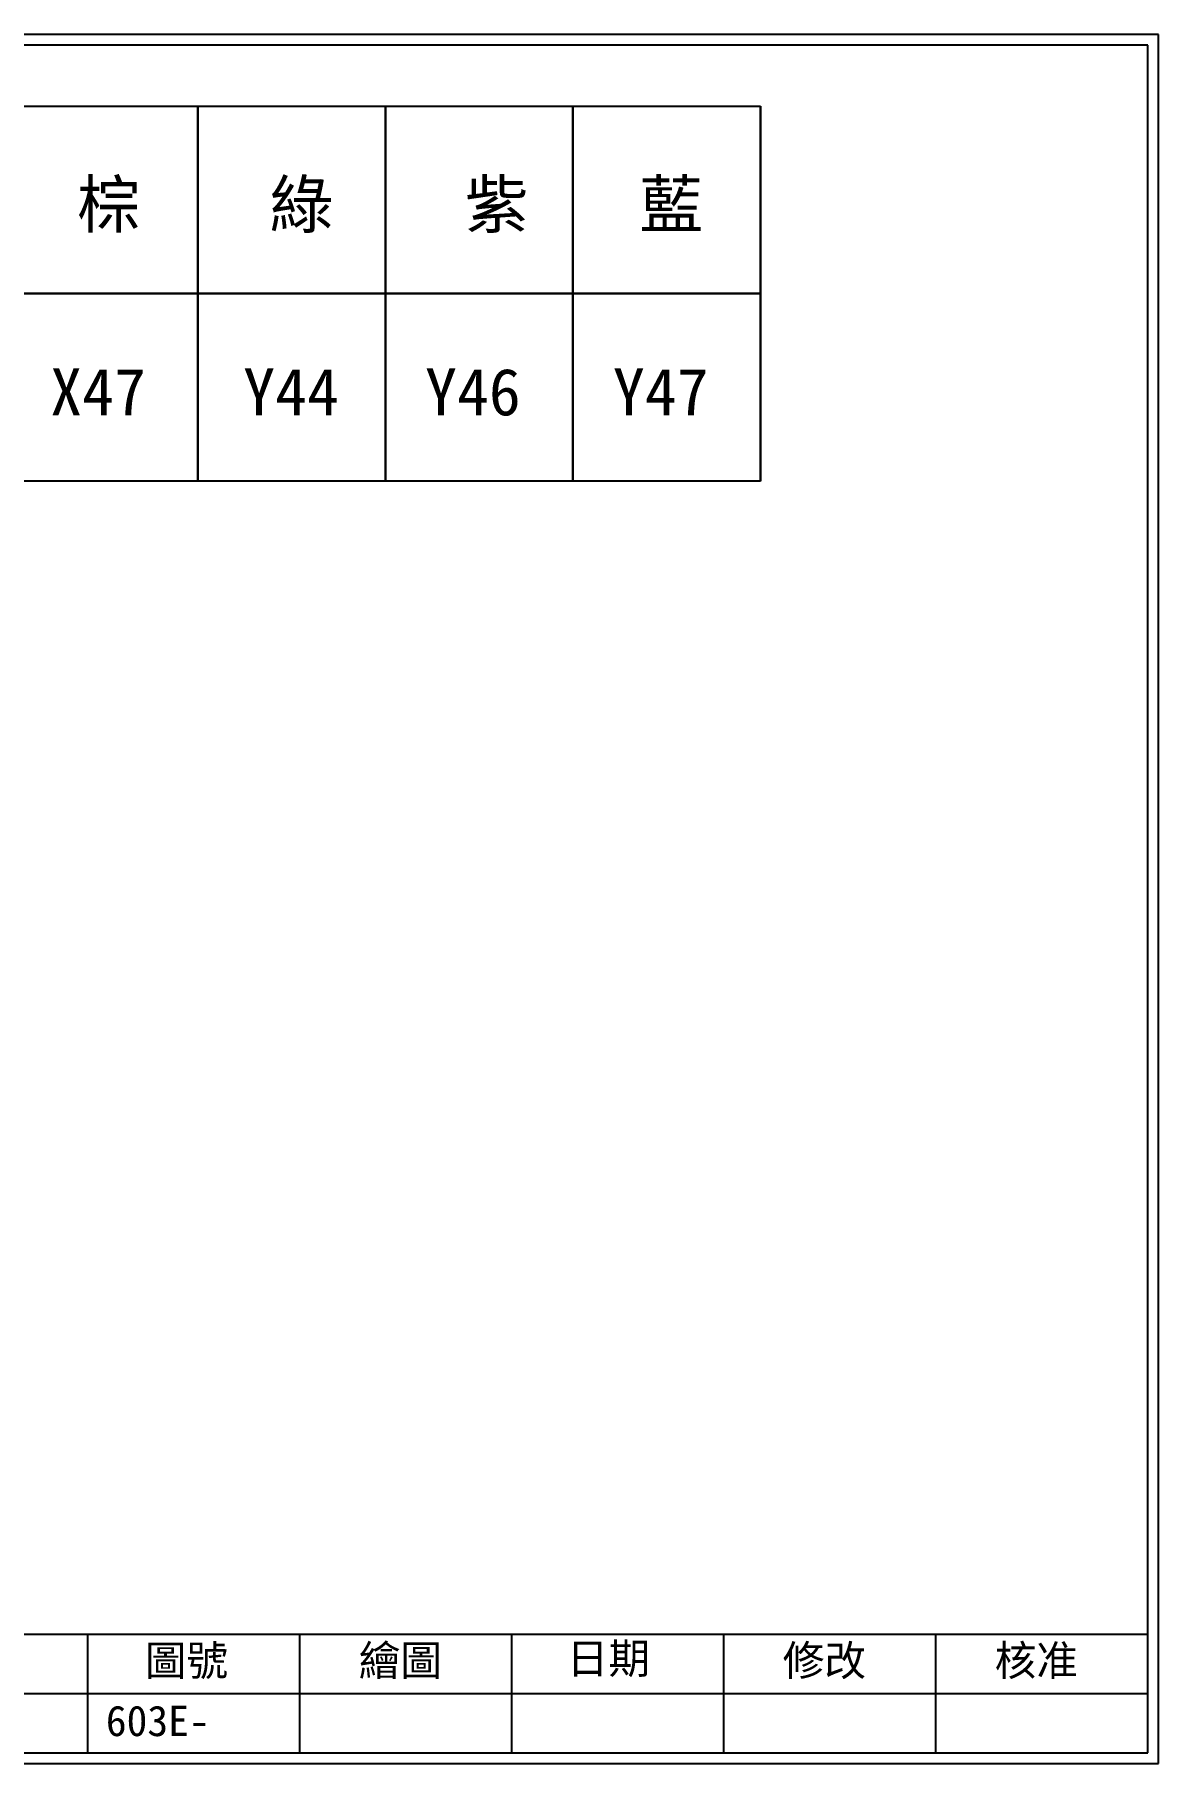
# Model space of a CAD drawing. Extents: x 275 to 562, y 265 to 469.
# Drawn here: x 429.4 to 561.9, y 264.9 to 468.9 of the extents above; entities that cross this region are included whole.
import ezdxf

# ---------------------------------------------------------------- set-up
doc = ezdxf.new("R2010")
doc.units = 0
doc.layers.add('圖框層', color=7, linetype='CONTINUOUS')
doc.layers.add('標尺寸層', color=3, linetype='CONTINUOUS')
doc.styles.add('STSL', font='kaiu.ttf')

msp = doc.modelspace()

# ---------------------------------------------------------------- linework, layer by layer
at = {"layer": '圖框層', "color": 7}
for p, q in [((561.9, 468.91), (274.9, 468.91)), ((560.65, 467.66), (276.15, 467.66)), ((560.65, 266.2), (560.65, 467.66)), ((561.9, 264.95), (561.9, 468.91)), ((276.15, 280.2), (560.65, 280.2)), ((435.65, 266.2), (435.65, 280.2)), ((460.65, 266.2), (460.65, 280.2)), ((485.65, 266.2), (485.65, 280.2)), ((510.65, 266.2), (510.65, 280.2)), ((535.65, 266.2), (535.65, 280.2)), ((410.65, 273.2), (560.65, 273.2)), ((276.15, 266.2), (560.65, 266.2)), ((274.9, 264.95), (561.9, 264.95))]:
    msp.add_line(p, q, dxfattribs=at)
at = {"layer": '標尺寸層', "color": 7}
for p, q in [((426.49, 460.48), (448.61, 460.48)), ((448.61, 460.48), (448.61, 438.36)), ((448.61, 438.36), (448.61, 460.48)), ((448.61, 460.48), (470.73, 460.48)), ((470.73, 460.48), (470.73, 438.36)), ((470.73, 438.36), (470.73, 460.48)), ((470.73, 460.48), (492.85, 460.48)), ((492.85, 460.48), (492.85, 438.36)), ((492.85, 438.36), (492.85, 460.48)), ((492.85, 460.48), (514.97, 460.48)), ((514.97, 460.48), (514.97, 438.36)), ((514.97, 438.36), (514.97, 460.48)), ((448.61, 438.36), (426.49, 438.36)), ((426.49, 438.36), (448.61, 438.36)), ((448.61, 438.36), (448.61, 416.24)), ((448.61, 416.24), (448.61, 438.36)), ((470.73, 438.36), (448.61, 438.36)), ((448.61, 438.36), (470.73, 438.36)), ((492.85, 438.36), (470.73, 438.36)), ((470.73, 438.36), (470.73, 416.24)), ((470.73, 416.24), (470.73, 438.36)), ((470.73, 438.36), (492.85, 438.36)), ((514.97, 438.36), (492.85, 438.36)), ((492.85, 438.36), (492.85, 416.24)), ((492.85, 416.24), (492.85, 438.36)), ((492.85, 438.36), (514.97, 438.36)), ((514.97, 438.36), (514.97, 416.24)), ((514.97, 416.24), (514.97, 438.36)), ((448.61, 416.24), (426.49, 416.24)), ((470.73, 416.24), (448.61, 416.24)), ((492.85, 416.24), (470.73, 416.24)), ((514.97, 416.24), (492.85, 416.24))]:
    msp.add_line(p, q, dxfattribs=at)

# ---------------------------------------------------------------- texts
at = {"layer": '圖框層', "color": 7, "style": 'STSL'}
for s, height, p in [('棕', 5.53, (434.32, 446.11)), ('綠', 5.53, (457.08, 446.11)), ('紫', 5.53, (480.09, 446.11)), ('藍', 5.53, (500.67, 446.11)), ('X47', 5.53, (431.2, 423.99)), ('Y44', 5.53, (453.96, 423.99)), ('Y46', 5.53, (475.41, 423.99)), ('Y47', 5.53, (497.56, 423.99)), ('繪圖', 3.6, (467.59, 275.29)), ('日期', 3.6, (492.12, 275.53)), ('圖號', 3.6, (442.36, 275.28)), ('修改', 3.6, (517.59, 275.29)), ('核准', 3.6, (542.59, 275.29)), ('603E-', 3.6, (437.76, 268.17))]:
    msp.add_text(s, height=height, dxfattribs=at).set_placement(p)

doc.saveas('drawing.dxf')
